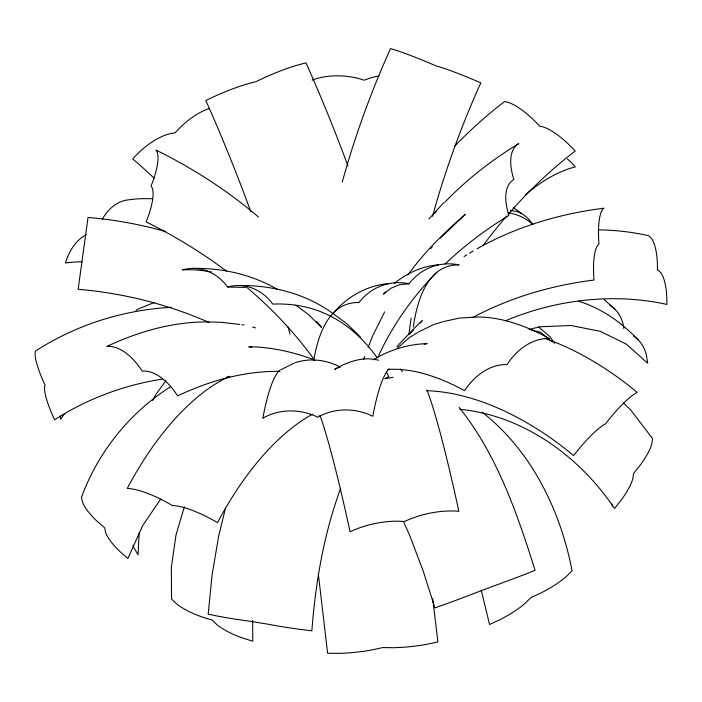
<?xml version="1.0" encoding="UTF-8"?>
<svg xmlns="http://www.w3.org/2000/svg" width="702" height="702" viewBox="0 0 702 702"><rect width="100%" height="100%" fill="white"/><g stroke="black" fill="none" stroke-linecap="round" stroke-linejoin="round"><path stroke-width="1.05" d="M139.136 532.976L138.057 554.817L133.661 547.218A62.724 37.715 22 0 1 132.853 545.278M225.5 508.178L218.647 536.17L212.101 574.85L208.196 614.145L216.506 615.891A56.669 4.651 7.5 0 0 248.631 621.059L268.331 624.236A56.669 4.651 7.5 0 0 300.465 629.404L311.846 630.835C315.593 582.423 323.78 534.047 340.654 488.373M184.372 506.695L175.991 535.012L171.341 567.33L171.56 599.017L176.535 603.79A62.724 24.105 10.9 0 0 201.711 616.865L212.171 620.103L217.146 624.877A62.724 24.105 10.9 0 0 242.313 637.942L252.773 641.189L252.623 620.428M363.531 359.661L364.689 356.625M368.164 347.516L372.411 336.381L384.635 311.872M152.685 400.509L155.511 394.945L166.005 380.554M160.653 499.069L142.62 525.745L127.896 558.467L120.077 551.675A58.591 19.296 31.5 0 1 105.695 532.695L104.686 527.851L96.876 521.059A58.591 19.296 31.5 0 1 82.494 502.079L81.485 497.235C98.175 451.772 129.809 412.53 170.726 386.627M64.312 414.031L60.521 419.278L60.486 416.163M407.88 275.052C424.078 252.229 444.269 232.687 465.294 214.364L440.312 238.022M428.94 218.936L443.989 202.466M430.738 248.499L432.213 246.885M333.424 312.934C347.139 296.718 367.085 285.416 388.364 283.626M385.6 291.909L383.52 294.12L391.067 288.171L399.587 284.705L409.02 283.748A53.115 51.106 84.2 0 1 459.117 264.935A453.176 119.647 69.4 0 0 413.302 327.062M396.937 346.507L417.523 324.956L422.367 320.674L420.121 323.034M409.608 334.038L413.364 330.107M397.156 348.289L409.512 337.557L417.523 332.625M394.55 283.318C406.888 272.999 422.385 266.137 438.452 264.812M135.986 310.53L137.662 309.24L154.563 302.378M373.367 359.81C389.47 349.859 408.222 344.147 427.149 343.603L424.113 344.27M385.24 378.571L388.855 376.553M280.589 369.849L293.743 363.373M418.418 332.072L432.967 324.842L441.9 322.016M339.32 367.093L334.643 369.331C347.771 361.653 363.399 356.098 378.624 360.266M529.071 329.563L539.399 326.825L570.84 325.474L600.245 331.326L626.281 344.112L647.735 363.241L646.173 354.098A58.591 38.847 -59.8 0 0 633.458 336.074M294.7 362.925C309.687 357.599 326.395 359.705 340.277 367.155M442.892 321.709L459.319 318.085L469.524 317.506A318.357 140.637 58.4 0 1 549.385 338.539A53.115 39.242 -64.3 0 0 507.002 364.636A53.115 39.242 -64.3 0 0 464.619 390.724A318.357 140.637 58.4 0 0 387.802 369.436M384.749 378.808L393.059 377.237M192.392 268.427C221.955 267.699 251.746 274.491 277.387 289.382M237.53 285.53C271.06 284.81 305.423 293.401 332.704 313.338M211.179 271.937A453.176 223.333 -69.2 0 0 182.467 269.893A53.115 45.542 -88.5 0 1 227.606 286.995L245.516 287.46M459.968 409.319C523.394 415.444 579.624 456.44 614.522 508.494L621.094 500.228A58.591 17.094 -44.2 0 0 632.879 478.553L633.537 473.543L640.11 465.277A58.591 17.094 -44.2 0 0 651.895 443.603L652.553 438.592L630.466 409.652L623.358 402.939M239.865 324.473L221.823 322.341L213.408 322.086A318.357 200.114 -55.1 0 0 106.844 346.463A53.115 29.51 67.6 0 1 142.216 371.165A53.115 29.51 67.6 0 1 177.597 395.867A318.357 200.114 -55.1 0 1 280.019 371.376M241.988 324.728L244.112 324.973M251.921 347.165L248.789 346.788C270.753 346.867 292.251 351.825 312.811 359.301M530.177 329.633L540.733 332.379L552.421 342.128M252.43 327L255.528 327.887M578.852 301.255C601.772 308.511 621.489 322.42 638.013 339.689M513.373 207.608L521.446 213.469M333.555 313.961L347.078 323.92L360.284 336.907M295.84 305.247L308.389 314.478L321.446 327.325L316.541 321.472M538.688 326.957L550.078 336.802L554.624 343.287M482.213 412.214C531.37 450.763 560.477 510.293 572.06 570.779L566.593 576.281A62.724 21.788 -22 0 1 541.023 592.936L530.817 597.639L525.342 603.141A62.724 21.788 -22 0 1 499.771 619.787L489.566 624.49L481.247 590.277M604.273 299.684L614.812 309.073M459.047 407.335C496.946 454.519 517.067 513.241 535.099 570.287L526.746 573.622A58.591 2.36 -20 0 1 495.691 585.284L476.649 592.435A58.591 2.36 -20 0 1 445.603 604.097L434.907 607.906L423.166 570.928L409.608 535.214L403.352 521.296M611.872 504.062L612.513 506.089M623.841 328.562L622.972 323.482A58.591 38.847 -59.8 0 0 609.433 304.966M432.704 598.753L437.925 641.918L427.439 644.19A62.724 18.006 -6.4 0 1 393.243 647.709L382.765 647.577L372.279 649.859A62.724 18.006 -6.4 0 1 338.083 653.369L327.606 653.246L318.375 574.271M525.772 194.436A216.251 106.572 -69.2 0 1 575.324 166.909A53.115 42.225 68.7 0 0 567.418 159.073M250.781 211.732A453.176 119.647 69.4 0 0 205.818 100.526A53.115 9.626 -23.5 0 1 255.914 81.722A53.115 9.626 -23.5 0 1 306.011 62.908A453.176 119.647 69.4 0 1 347.964 165.935M287.96 326.737A453.176 119.647 69.4 0 1 290.04 334.196M258.45 216.997A453.176 342.98 7.9 0 0 156.002 150.061A53.115 15.181 -61.9 0 1 151.053 185.977A53.115 15.181 -61.9 0 1 146.104 221.902A453.176 342.98 7.9 0 1 226.386 271.077M246.885 287.425A453.176 342.98 7.9 0 1 314.838 360.538M598.402 229.852A216.251 165.488 -15.3 0 1 648.007 235.556A53.115 16.83 -81.9 0 1 657.458 269.998A53.115 16.83 -81.9 0 1 666.9 304.44A216.251 165.488 -15.3 0 0 505.273 320.875M409.02 283.748A53.115 51.106 84.2 0 0 358.933 302.562A453.176 119.647 69.4 0 0 313.724 360.74M544.743 338.355A216.251 127.457 45.2 0 1 637.162 392.374A53.115 10.521 -53.3 0 0 605.378 423.973A53.115 10.521 -53.3 0 0 573.595 455.572A216.251 127.457 45.2 0 0 426.518 390.698M86.197 234.679A53.115 37.522 88.4 0 0 65.426 262.978A216.251 127.457 45.2 0 1 82.081 261.828M102.167 219.463A53.115 37.522 88.4 0 1 128.984 199.78A216.251 127.457 45.2 0 1 152.176 198.763M377.176 357.792A453.176 223.333 -69.2 0 0 272.745 304.106A53.115 45.542 -88.5 0 0 227.606 286.995M386.328 372.174A453.176 223.333 -69.2 0 1 388.452 375.982M389.048 368.91A318.357 42.05 89 0 0 372.788 416.268A53.115 45.937 12.2 0 0 317.804 417.251A53.115 45.937 12.2 0 0 262.82 418.243A318.357 42.05 89 0 1 279.659 370.314M400.43 369.147A318.357 42.05 89 0 1 402.474 371.63M464.031 256.59A318.357 240.944 7.9 0 1 466.777 254.861M469.55 253.159A318.357 240.944 7.9 0 1 473.288 250.93M477.07 248.754A318.357 240.944 7.9 0 1 603.939 208.204A53.115 13.364 80.3 0 0 598.981 244.12A53.115 13.364 80.3 0 0 594.032 280.045A318.357 240.944 7.9 0 0 472.744 317.523M208.985 322.429A318.357 240.944 7.9 0 0 78.141 289.277L88.048 217.436A318.357 240.944 7.9 0 1 165.795 231.555M510.38 210.837A193.436 62.575 -80.9 0 1 532.888 224.543A53.115 49.026 -46 0 0 508.239 212.846M483.055 245.639A318.357 200.114 -55.1 0 1 506.686 216.049M508.099 214.417A318.357 200.114 -55.1 0 1 575.236 151.027A53.115 16.558 50.3 0 0 539.864 126.316A53.115 16.558 50.3 0 0 504.492 101.614A318.357 200.114 -55.1 0 0 454.782 146.016M154.212 178.282A318.357 140.637 58.4 0 0 132.696 158.942A53.115 26.299 -47.9 0 1 175.079 132.853A53.115 26.299 -47.9 0 1 209.529 108.424M312.109 80.081A53.115 32.985 5 0 1 364.277 80.23A53.115 32.985 5 0 1 379.045 75.939M426.869 389.873A216.251 14.768 79.3 0 1 458.854 511.293A53.115 23.807 -12.6 0 0 404.466 521.542A53.115 23.807 -12.6 0 0 350.07 531.791A216.251 14.768 79.3 0 0 319.884 415.075M312.618 414.162A216.251 106.572 -69.2 0 0 217.541 522.657A53.115 15.233 30.5 0 0 172.402 505.545A53.115 15.233 30.5 0 0 127.264 488.443A216.251 106.572 -69.2 0 1 229.826 376.219M377.825 357.362A453.176 342.98 7.9 0 1 436.723 272.262M445.129 263.952A453.176 342.98 7.9 0 1 508.932 215.409A53.115 26.299 56.6 0 1 513.882 179.484A53.115 26.299 56.6 0 1 518.839 143.568A453.176 342.98 7.9 0 0 445.094 202M434.74 213.259A453.176 342.98 7.9 0 1 436.179 211.627M409.012 334.205A453.176 223.333 -69.2 0 1 411.118 318.199M432.529 216.304A453.176 223.333 -69.2 0 1 480.817 82.845A53.115 4.072 23.3 0 0 435.679 65.742A53.115 4.072 23.3 0 0 390.531 48.631A453.176 223.333 -69.2 0 0 342.251 182.09M162.61 379.054A216.251 165.488 -15.3 0 0 54.581 419.796A53.115 10.17 61.3 0 1 45.13 385.354A53.115 10.17 61.3 0 1 35.688 350.921A216.251 165.488 -15.3 0 1 171.525 307.318M226.992 376.895A216.251 165.488 -15.3 0 1 229.124 377.097"/></g></svg>
